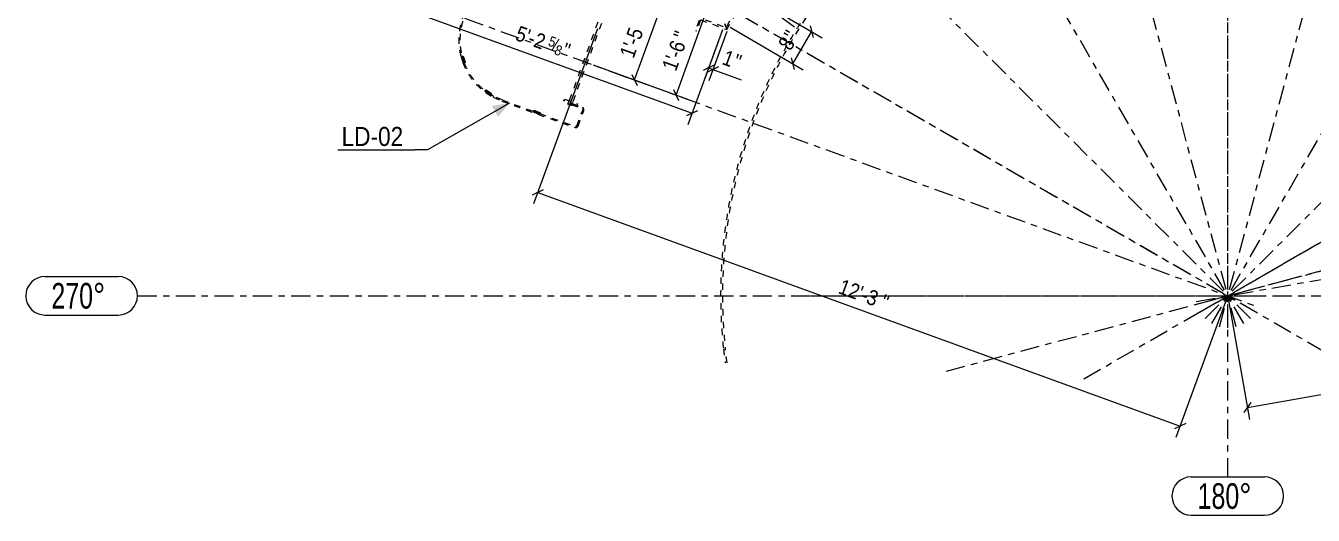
# Model space of a CAD drawing. Header units: millimetres. Extents: x -16923 to 12967, y -5402 to 13813.
# Drawn here: x -6564 to 467, y -1199 to 1476 of the extents above; entities that cross this region are included whole.
import ezdxf

# ---------------------------------------------------------------- set-up
doc = ezdxf.new("R2010")
doc.units = ezdxf.units.MM
doc.header["$LTSCALE"] = 35
for name, pattern in [('XKITLINE00', [0]), ('XKITLINE01', [4, 1, -1, 1, -1]), ('XKITLINE02', [4, 2, -2]), ('XKITLINE03', [6, 3, -1, 1, -1])]:
    doc.linetypes.add(name, pattern=pattern)
for name, color, linetype, lineweight in [('Bolt', 3, 'Continuous', 0), ('Dimension', 7, 'Continuous', 0), ('Grid', 1, 'Continuous', 0), ('Part', 2, 'Continuous', 0), ('Text', 3, 'Continuous', 0)]:
    doc.layers.add(name, color=color, linetype=linetype, lineweight=lineweight)
doc.styles.add('ARIAL', font='arial.ttf')
doc.styles.add('ARIAL_NARROW', font='ARIALN.TTF')

msp = doc.modelspace()

# ---------------------------------------------------------------- hatches: boundary and pattern name
at = {"layer": 'Text'}
msp.add_hatch(color=7, dxfattribs=at).paths.add_polyline_path([(-3923.255666, 1052.716772), (-3984.481773, 977.82076), (-4018.889898, 1038.15166)], flags=17)

# ---------------------------------------------------------------- linework, layer by layer
at = {"layer": 'Bolt', "color": 8, "linetype": 'XKITLINE02', "lineweight": 0}
msp.add_line((-3595.225946, 1039.098765), (-3586.810113, 1062.221076), dxfattribs=at)
at = {"layer": 'Dimension', "color": 7, "linetype": 'XKITLINE00', "lineweight": 0}
for p, q in [((-2614.536041, 1643.705081), (-2215.574586, 1409.277102)), ((-2611.337804, 1648.859695), (-2365.895724, 1469.908209)), ((-3240.085215, 1179.281271), (-3092.396641, 1585.052292)), ((-4419.788435, 1541.41181), (-2925.458169, 997.520074)), ((-3013.137996, 1096.679239), (-2856.762111, 1526.318452)), ((-2759.422156, 1453.70027), (-2948.262362, 934.866069)), ((-2759.397742, 1453.634498), (-2857.953717, 1182.854183)), ((-2735.745211, 1445.025681), (-2834.301185, 1174.245365)), ((-2717.275321, 1468.858152), (-2318.313865, 1234.430172)), ((-2375.799394, 1268.208414), (-2273.060115, 1443.055343)), ((-2281.441907, 1475.321959), (-2264.678323, 1410.788728)), ((-2384.181186, 1300.475029), (-2367.417602, 1235.941798)), ((-3466.044366, 1261.523676), (-2950.483991, 1073.875046)), ((-3466.044366, 1261.523676), (-3177.431209, 1156.477078)), ((-3254.174251, 1209.495307), (-3225.996178, 1149.067235)), ((-2804.935488, 1259.597224), (-2865.36356, 1231.419152)), ((-2781.282956, 1250.988407), (-2841.711028, 1222.810334)), ((-2835.149524, 1245.508188), (-2811.496992, 1236.899371)), ((-2811.496992, 1236.899371), (-2657.615332, 1180.891027)), ((-2811.496992, 1236.899371), (-2657.615332, 1180.891027)), ((-3027.227032, 1126.893275), (-2999.04896, 1066.465203)), ((-2895.244133, 1011.60911), (-2955.672205, 983.431038))]:
    msp.add_line(p, q, dxfattribs=at)
at = {"layer": 'Dimension', "color": 4, "linetype": 'XKITLINE00', "lineweight": 0}
for p, q in [((-3442.409208, 1458.959301), (-3790.803971, 501.752557)), ((-3737.785742, 578.495598), (-3798.213814, 550.317526)), ((-3767.999778, 564.406562), (-260.097455, -712.365467)), ((-12.69269, -32.626461), (-282.901648, -775.019472)), ((5.355701, -34.20549), (118.59119, -676.395856)), ((107.013197, -610.733799), (3159.390738, -72.517282)), ((126.134802, -583.425317), (87.891593, -638.04228)), ((-229.883419, -698.27643), (-290.311491, -726.454503))]:
    msp.add_line(p, q, dxfattribs=at)
at = {"layer": 'Dimension', "color": 3}
for p in [(-2273.060115, 1443.055343), (-2375.799394, 1268.208414), (-2835.149524, 1245.508188), (-2811.496992, 1236.899371), (-3240.085215, 1179.281271), (-3013.137996, 1096.679239), (-2925.458169, 997.520074)]:
    msp.add_point(p, dxfattribs=at)
at = {"layer": 'Dimension', "color": 4}
for p in [(-3767.999778, 564.406562), (107.013197, -610.733799), (-260.097455, -712.365467)]:
    msp.add_point(p, dxfattribs=at)
at = {"layer": 'Grid', "color": 1, "linetype": 'XKITLINE03', "lineweight": 0}
for p, q in [((0, -175), (0, 6564.6)), ((45.293333, -169.03702), (-1665.358205, 6215.201433)), ((-45.293333, -169.03702), (1665.358205, 6215.201433)), ((87.5, -151.554446), (-3217.224999, 5572.39716)), ((-87.5, -151.554446), (3217.224999, 5572.39716)), ((123.743687, -123.743687), (-4549.843228, 4549.843228)), ((-123.743687, -123.743687), (4549.843228, 4549.843228)), ((-5930.648508, 3424.251732), (785.909072, -453.944541)), ((-5572.39716, 3217.224999), (151.554446, -87.5)), ((-786.267795, -453.93558), (5492.504202, 3170.984611)), ((-151.554446, -87.5), (5572.39716, 3217.224999)), ((0, -991.682376), (0, 2275)), ((-5943.544081, 2163.273129), (164.446209, -59.853525)), ((-1536.688032, -411.72864), (6099.428222, 1634.234948)), ((-169.03702, -45.293333), (6099.427516, 1634.336677)), ((-172.341357, -30.388431), (6102.731853, 1076.076284)), ((-5954.097873, 0), (175, 0)), ((-2275, 0), (2275, 0)), ((-175, 0), (6105.390497, 0))]:
    msp.add_line(p, q, dxfattribs=at)
at = {"layer": 'Grid', "color": 1, "linetype": 'XKITLINE00', "lineweight": 0}
for p, q in [((-6459.068576, 105), (-6059.097873, 105)), ((-6459.068576, -105), (-6059.097873, -105)), ((-199.985352, -989.261404), (199.985352, -989.261404)), ((-199.985352, -1199.261404), (199.985352, -1199.261404))]:
    msp.add_line(p, q, dxfattribs=at)
for centre, start, end in [((-6459.068576, 0), 90, 270), ((-6059.097873, 0), 270, 90), ((-199.985352, -1094.261404), 90, 270), ((199.985352, -1094.261404), 270, 90)]:
    msp.add_arc(centre, 105, start, end, dxfattribs=at)
at = {"layer": 'Part', "color": 8, "linetype": 'XKITLINE01', "lineweight": 0}
for p, q in [((-4037.925779, 1939.333047), (-2740.176704, 1466.991012)), ((-2686.91504, 1562.537942), (-2739.916231, 1466.289286)), ((-2735.539086, 1454.497057), (-2678.680106, 1557.751347)), ((-3440.136434, 1495.378301), (-3596.508044, 1065.750835)), ((-3420.743528, 1488.319861), (-3577.115137, 1058.692394)), ((-2887.174536, 1503.600025), (-2906.720987, 1449.896592)), ((-2879.03566, 1507.395246), (-2900.753939, 1447.724764)), ((-2879.03566, 1507.395246), (-2735.826504, 1455.271376)), ((-2747.451451, 1486.589512), (-2735.826504, 1455.271376)), ((-2740.176704, 1466.991012), (-2747.451451, 1486.589512)), ((-2906.720987, 1449.896592), (-2900.753939, 1447.724764)), ((-2740.176704, 1466.991012), (-2739.916231, 1466.289286)), ((-2739.916231, 1466.289286), (-2740.176704, 1466.991012)), ((-2739.916231, 1466.289286), (-2735.539086, 1454.497057)), ((-4185.641418, 1307.24553), (-4175.328172, 1310.596575)), ((-4173.867654, 1271.010347), (-4185.641418, 1307.24553)), ((-4169.593605, 1272.399098), (-4181.367369, 1308.634281)), ((-4167.79144, 1272.984669), (-4179.565204, 1309.219852)), ((-4163.554408, 1274.361392), (-4175.328172, 1310.596575)), ((-4163.554408, 1274.361392), (-4173.867654, 1271.010347)), ((-4056.573483, 1115.91197), (-4050.49453, 1124.92438)), ((-4050.49453, 1124.92438), (-4018.908208, 1103.619116)), ((-4024.987162, 1094.606706), (-4056.573483, 1115.91197)), ((-4054.045407, 1119.659993), (-4022.459086, 1098.354729)), ((-4053.00058, 1121.209011), (-4021.414258, 1099.903747)), ((-4018.908208, 1103.619116), (-4024.987162, 1094.606706)), ((-4010.898643, 1084.628699), (-3964.436869, 1064.038748)), ((-3962.285619, 1070.013246), (-4007.91756, 1090.235449)), ((-3964.436869, 1064.038748), (-3564.449128, 918.994302)), ((-3962.285619, 1070.013246), (-3792.248145, 1008.353886)), ((-3625.870143, 1066.301472), (-3622.612402, 1075.252044)), ((-3554.265566, 1040.239537), (-3625.870143, 1066.301472)), ((-3622.612402, 1075.252044), (-3551.00901, 1049.190541)), ((-3603.03633, 1047.814516), (-3599.765786, 1056.800263)), ((-3599.765786, 1056.800263), (-3596.508044, 1065.750835)), ((-3580.372879, 1049.741822), (-3577.115137, 1058.692394)), ((-3793.785673, 1004.113865), (-3790.082756, 1014.325351)), ((-3757.967897, 991.125526), (-3793.785673, 1004.113865)), ((-3792.248145, 1008.353886), (-3756.430364, 995.365563)), ((-3792.247479, 1008.355722), (-3756.429704, 995.367384)), ((-3791.607574, 1010.12038), (-3755.789799, 997.132041)), ((-3790.082756, 1014.325351), (-3754.264981, 1001.337013)), ((-3754.264981, 1001.337013), (-3757.967897, 991.125526)), ((-3756.430364, 995.365563), (-3562.284407, 924.963932)), ((-3583.643423, 1040.756076), (-3603.03633, 1047.814516)), ((-3592.137095, 1047.175163), (-3589.968627, 1053.143433)), ((-3592.137095, 1047.175163), (-3582.571979, 1043.699844)), ((-3589.968627, 1053.143433), (-3580.400151, 1049.666893)), ((-3583.643423, 1040.756076), (-3580.372879, 1049.741822)), ((-3582.571979, 1043.699844), (-3526.493155, 1023.324576)), ((-3580.400151, 1049.666893), (-3524.324688, 1029.292846)), ((-3551.00901, 1049.190541), (-3554.265566, 1040.239537)), ((-3554.1527, 928.761566), (-3522.694636, 1015.18431)), ((-3548.185713, 926.58957), (-3516.727649, 1013.012314)), ((-3526.493155, 1023.324576), (-3523.798735, 1021.439788)), ((-3518.935847, 1025.523269), (-3524.324688, 1029.292846)), ((-3523.798735, 1021.439788), (-3522.40828, 1018.460028)), ((-3522.40828, 1018.460028), (-3522.694636, 1015.18431)), ((-3516.154937, 1019.563751), (-3518.935847, 1025.523269)), ((-3516.727649, 1013.012314), (-3516.154937, 1019.563751)), ((-3564.449128, 918.994302), (-3554.745745, 919.426576)), ((-3557.432716, 925.180069), (-3562.284407, 924.963932)), ((-3554.1527, 928.761566), (-3557.432716, 925.180069)), ((-3554.745745, 919.426576), (-3548.185713, 926.58957)), ((-2754.222721, -289.480473), (-2744.091078, -366.437942)), ((-2734.008245, -366.437942), (-2744.277502, -288.435188))]:
    msp.add_line(p, q, dxfattribs=at)
for centre, radius, start, end in [((0, 0), 2769.39375, 354, 186), ((0, 0), 2759.39375, 354, 186), ((-3843.989745, 1398.546985), 355.532376, 121.5118251741, 242.0006283239), ((-3843.989745, 1398.546985), 349.182376, 163.0516463616, 194.9169933801), ((-3843.989745, 1398.546985), 349.182376, 194.9169933801, 201.1784057721), ((-3843.989745, 1398.546985), 349.182376, 201.1784057721, 233.0108587296), ((-3843.989745, 1398.546985), 349.182376, 233.0108587296, 239.2757659476), ((-3843.989745, 1398.546985), 349.182376, 239.2757659476, 242.0006283239)]:
    msp.add_arc(centre, radius, start, end, dxfattribs=at)
at = {"layer": 'Text', "color": 7, "linetype": 'XKITLINE00', "lineweight": 0}
for p, q in [((-3923.255666, 1052.716772), (-4370.240082, 797.791093)), ((-4860.603615, 797.791093), (-4440.240082, 797.791093)), ((-4370.240082, 797.791093), (-4440.240082, 797.791093))]:
    msp.add_line(p, q, dxfattribs=at)

# ---------------------------------------------------------------- texts
at = {"layer": 'Dimension', "color": 3, "style": 'ARIAL', "width": 0.85}
for s, height, rotation, p in [("5'-2", 83.3437467, -20.001956628, (-3897.312678, 1399.767201)), ('5', 55.562499, -20.001956628, (-3715.049934, 1368.906013)), ("1'-5", 83.3437467, 69.9982538311, (-3245.195263, 1293.17396)), ('"', 83.343747, 69.9982538311, (-2951.716199, 1393.366672)), ('8', 83.343747, 59.5589628038, (-2387.801685, 1334.151392)), ('"', 83.343747, 59.5589628038, (-2356.485067, 1387.447604)), ('/', 66.674999, -20.001956628, (-3693.635585, 1343.373315)), ('8', 55.562499, -20.001956628, (-3681.921696, 1321.371295)), ('"', 83.343747, -20.001956628, (-3643.196341, 1307.276418)), ("1'-6", 83.3437467, 69.9982538311, (-3013.904389, 1222.506024)), ('1', 83.343747, -20.001956628, (-2767.162676, 1267.326596)), ('"', 83.343747, -20.001956628, (-2709.074644, 1246.184282))]:
    msp.add_text(s, height=height, rotation=rotation, dxfattribs=at).set_placement(p)
at = {"layer": 'Dimension', "color": 4, "style": 'ARIAL', "width": 0.85}
for s, height, p in [("12'-3", 83.3437467, (-2132.085455, 15.546035)), ('"', 83.343747, (-1903.136776, -67.784469))]:
    msp.add_text(s, height=height, rotation=-20.001956628, dxfattribs=at).set_placement(p)
at = {"layer": 'Grid', "color": 3, "style": 'ARIAL_NARROW', "width": 0.85}
for s, p in [('270°', (-6424.068576, -70)), ('180°', (-164.985352, -1164.261404))]:
    msp.add_text(s, height=140, dxfattribs=at).set_placement(p)
at = {"layer": 'Text', "color": 7, "style": 'ARIAL', "width": 0.85}
msp.add_text('LD-02', height=104.1796875, dxfattribs=at).set_placement((-4839.603615, 818.791093))

doc.saveas('drawing.dxf')
